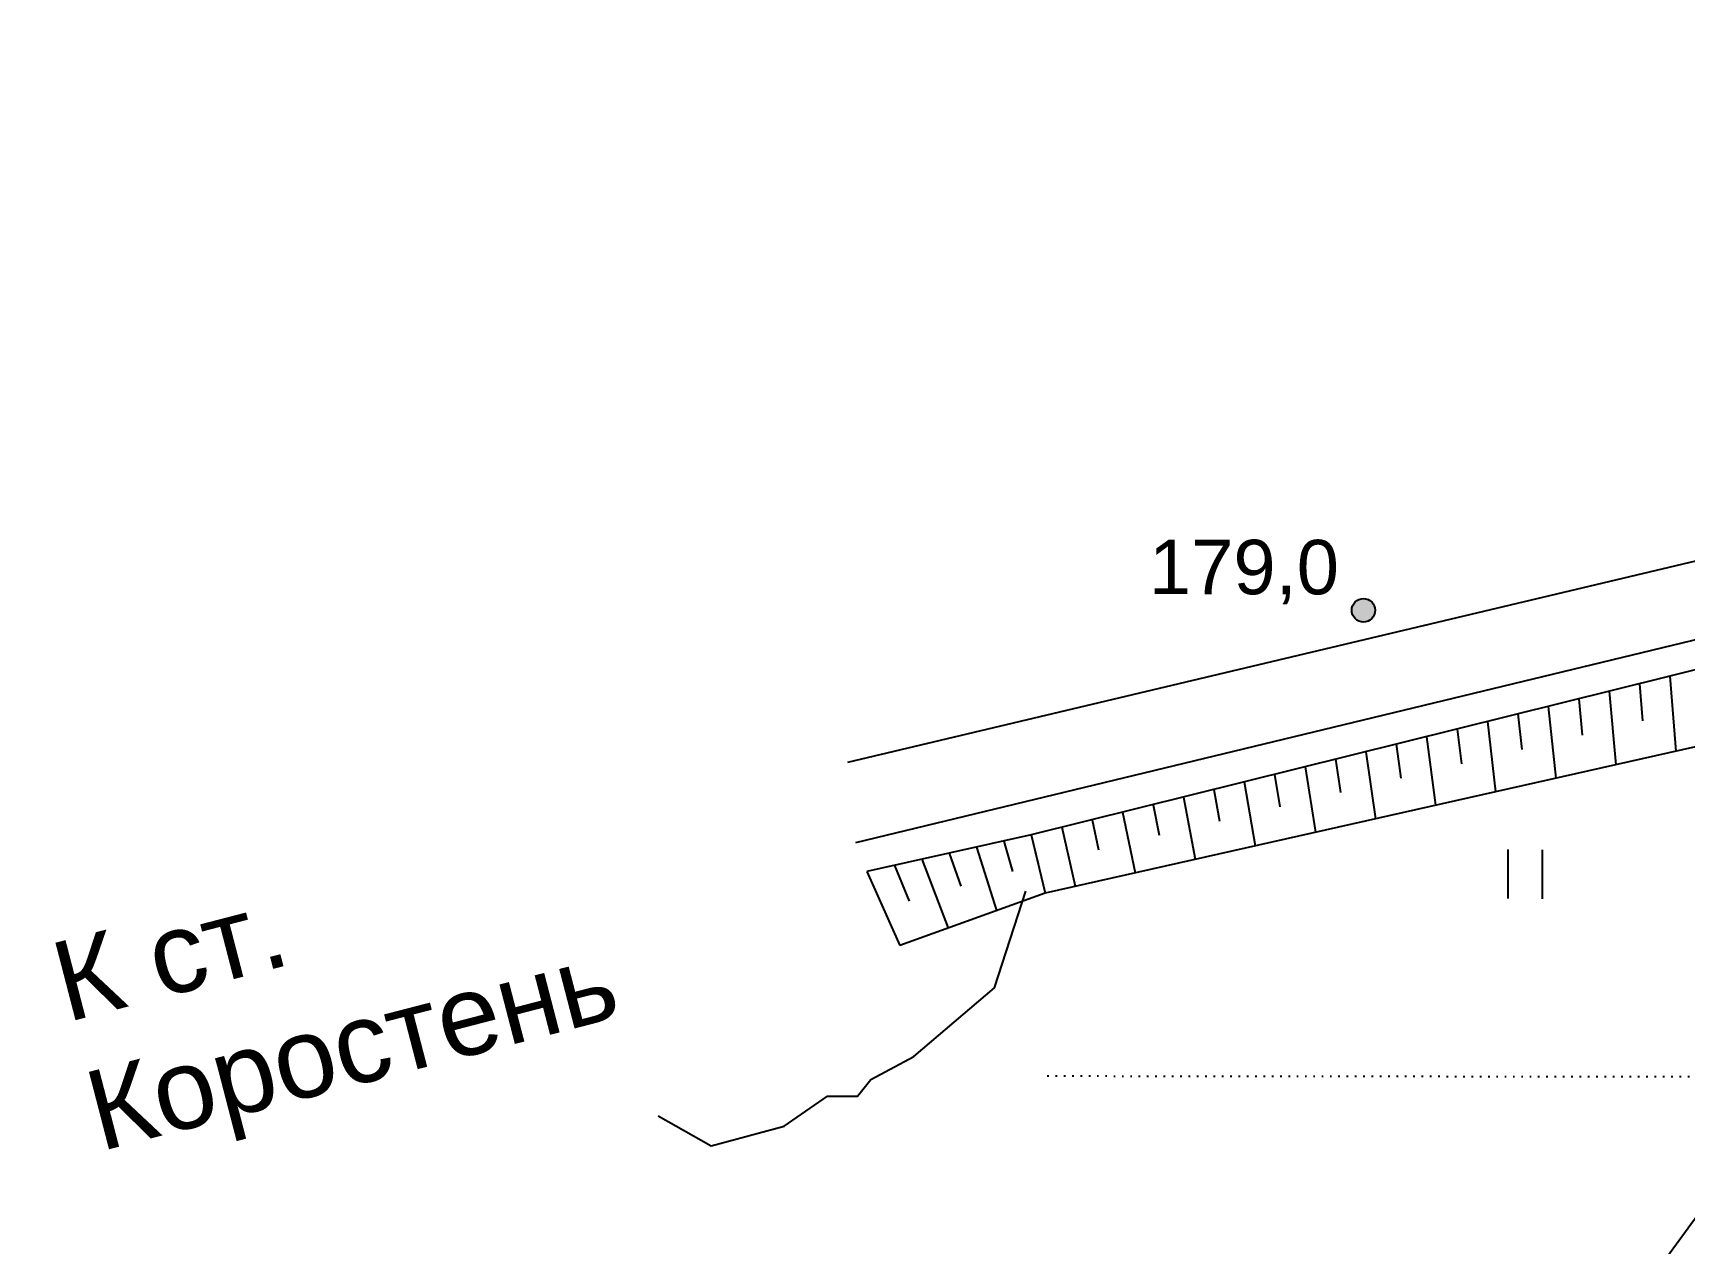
# Model space of a CAD drawing. Header units: millimetres. Extents: x 6127 to 9314, y 4730 to 7085.
# Drawn here: x 6800.9 to 6904.1, y 6606.5 to 6682.2 of the extents above; entities that cross this region are included whole.
import ezdxf

# ---------------------------------------------------------------- set-up
doc = ezdxf.new("R2010")
doc.units = ezdxf.units.MM
doc.header["$LTSCALE"] = 0.7
doc.linetypes.add('ACAD_ISO07W100', pattern=[3, 0, -3])
for name, color, linetype in [('відм', 14, 'Continuous'), ('горизонталі', 22, 'Continuous'), ('Откос', 7, 'Continuous'), ('чорн', 255, 'Continuous')]:
    doc.layers.add(name, color=color, linetype=linetype)
doc.styles.get("Standard").update_dxf_attribs({"font": 'arial.ttf'})

msp = doc.modelspace()

# ---------------------------------------------------------------- hatches: boundary and pattern name
at = {"layer": 'відм', "ltscale": 0.2, "true_color": 0x000000}
h = msp.add_hatch(color=18, dxfattribs=at)
h.dxf.hatch_style = 1
h.paths.add_polyline_path([(6884.75, 6646.14, 1), (6883.28, 6646.14, 1)])

# ---------------------------------------------------------------- linework, layer by layer
at = {"layer": 'відм', "color": 18, "ltscale": 0.2, "true_color": 0x000000}
msp.add_circle((6884.02, 6646.14), 0.733, dxfattribs=at)
at = {"layer": 'горизонталі', "color": 18, "true_color": 0x000000}
for points in [[(6920.05, 6634.99), (6919.01, 6633.95), (6915.68, 6625.04), (6911.94, 6619.44), (6911.33, 6617.13), (6907.29, 6611.61), (6902.62, 6605.22), (6896.87, 6599.77), (6893.01, 6597.25), (6881.91, 6591.18), (6860.58, 6584.3), (6845.26, 6584.24), (6843.08, 6585.58), (6837.02, 6584.31), (6826.72, 6584.32)], [(6839.94, 6614.54), (6843.26, 6612.67), (6847.82, 6613.91), (6850.52, 6615.78), (6852.39, 6615.77), (6853.22, 6616.81), (6855.92, 6618.26), (6860.97, 6622.55), (6862.91, 6628.59)]]:
    msp.add_lwpolyline(points, dxfattribs=at)
at = {"layer": 'Откос', "color": 18, "true_color": 0x000000}
for p, q in [((6901.28, 6641.55), (6901.47, 6639.23)), ((6903.18, 6642.02), (6903.54, 6637.33)), ((6895.57, 6640.13), (6896.04, 6635.64)), ((6897.48, 6640.6), (6897.69, 6638.33)), ((6899.38, 6641.08), (6899.79, 6636.49)), ((6891.77, 6639.19), (6892.28, 6634.8)), ((6893.67, 6639.66), (6893.92, 6637.44)), ((6887.97, 6638.24), (6888.53, 6633.96)), ((6889.87, 6638.72), (6890.14, 6636.55)), ((6884.17, 6637.3), (6884.77, 6633.11)), ((6886.07, 6637.77), (6886.36, 6635.65)), ((6880.37, 6636.35), (6881.02, 6632.27)), ((6882.27, 6636.83), (6882.58, 6634.76)), ((6874.67, 6634.94), (6875.03, 6632.97)), ((6876.57, 6635.41), (6877.26, 6631.42)), ((6878.47, 6635.88), (6878.8, 6633.86)), ((6870.87, 6633.99), (6871.25, 6632.08)), ((6872.77, 6634.46), (6873.51, 6630.58)), ((6867.06, 6633.05), (6867.47, 6631.18)), ((6868.97, 6633.52), (6869.75, 6629.74)), ((6863.26, 6632.1), (6863.69, 6630.29)), ((6863.26, 6632.1), (6864.12, 6628.47)), ((6865.16, 6632.58), (6866, 6628.89)), ((6858.12, 6630.96), (6858.85, 6628.9)), ((6859.84, 6631.34), (6861.09, 6627.38)), ((6861.55, 6631.72), (6862.08, 6629.82)), ((6852.98, 6629.82), (6855.04, 6625.19)), ((6854.7, 6630.2), (6855.62, 6627.97)), ((6856.41, 6630.58), (6858.06, 6626.28))]:
    msp.add_line(p, q, dxfattribs=at)
at = {"layer": 'чорн', "color": 18, "true_color": 0x000000}
for p, q in [((6941.19, 6651.47), (6863.26, 6632.1)), ((6941.09, 6645.76), (6864.12, 6628.47)), ((6863.26, 6632.1), (6852.98, 6629.82)), ((6864.12, 6628.47), (6855.04, 6625.19))]:
    msp.add_line(p, q, dxfattribs=at)
for points in [[(8254.89, 6312.26), (8041.83, 6400.24), (7890.27, 6463.75), (7791.09, 6505.42), (7722.21, 6534.27), (7620.44, 6573.86), (7513.7, 6617.86), (7444.84, 6640.97), (7345.09, 6664.89), (7221.62, 6680.73), (7127.98, 6682.21), (7002.38, 6669.95), (6915.51, 6651.76), (6851.78, 6636.62)], [(6852.29, 6631.63), (6945.89, 6654.26), (7004.52, 6665.6), (7078.03, 6672.92), (7131.15, 6676.71), (7220.41, 6676.6), (7298.54, 6666.67), (7324.52, 6662.85), (7365.31, 6655.6), (7442.99, 6637.59), (7509.61, 6613.4), (7619.06, 6569.74), (7785.6, 6503.14), (7897.72, 6456.02), (7972.14, 6424.19), (8080.97, 6378.26), (8132.41, 6357.15), (8235.65, 6311.71)]]:
    msp.add_lwpolyline(points, dxfattribs=at)
at = {"layer": 'чорн', "color": 18, "ltscale": 0.2, "true_color": 0x000000}
for points in [[(6893.05, 6631.2), (6893.05, 6628.13)], [(6895.19, 6631.17), (6895.19, 6628.1)]]:
    msp.add_lwpolyline(points, dxfattribs=at)
at = {"layer": 'чорн', "color": 18, "linetype": 'ACAD_ISO07W100', "ltscale": 0.2, "true_color": 0x000000}
msp.add_lwpolyline([(6800.86, 6562.29), (6837.84, 6560.03), (6860.78, 6567.01), (6900.67, 6574.92), (6905.11, 6598.29), (6913.75, 6616.97), (6863.91, 6617.02)], dxfattribs=at)

# ---------------------------------------------------------------- texts
at = {"layer": 'чорн', "color": 18, "ltscale": 0.2, "true_color": 0x000000, "attachment_point": 1}
for s, width, insert, char_height, rotation in [('179,0', 2.4374, (6870.61, 6650.55), 3.4, 359.9325), ('К ст. Коростень', 28.9954, (6801.71, 6625.22), 5, 14.5429)]:
    msp.add_mtext_dynamic_manual_height_columns(s, width=width, gutter_width=12.5, heights=[0], dxfattribs=dict(at, insert=insert, char_height=char_height, rotation=rotation))

doc.saveas('drawing.dxf')
